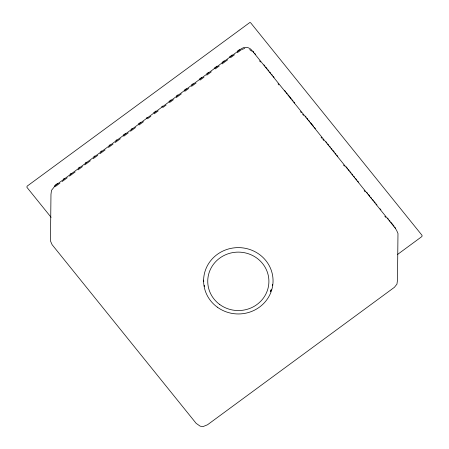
<?xml version="1.0" encoding="UTF-8"?>
<svg xmlns="http://www.w3.org/2000/svg" width="449" height="449" viewBox="0 0 449 449"><rect width="100%" height="100%" fill="white"/><g stroke="black" fill="none" stroke-linecap="round" stroke-linejoin="round"><path stroke-width="0.67" d="M54.222 186.453L55.39 184.999L57.646 183.338M63.298 179.185L64.426 178.348M70.078 174.195L71.206 173.365M78.553 167.96L79.681 167.129M85.332 162.976L86.466 162.145M93.807 156.74L94.941 155.91M100.587 151.756L101.721 150.926M109.062 145.521L110.196 144.69M115.842 140.537L116.976 139.706M123.189 135.132L125.451 133.471M131.097 129.318L132.231 128.487M138.444 123.913L140.705 122.251M146.352 118.098L147.485 117.268M153.698 112.693L155.96 111.032M161.606 106.879L162.74 106.048M168.953 101.474L171.215 99.813M176.3 96.075L177.995 94.829M184.208 90.255L186.47 88.593M191.555 84.855L193.25 83.609M199.463 79.035L201.724 77.374M206.809 73.636L208.504 72.39M214.156 68.231L216.979 66.155M222.064 62.417L224.326 60.755M229.411 57.012L232.234 54.935M237.319 51.197L239.581 49.536M55.373 186.52L59.891 183.192M62.153 181.531L67.238 177.793M69.5 176.131L75.146 171.973M77.974 169.896L82.493 166.573M84.754 164.912L90.401 160.753M93.229 158.677L97.747 155.354M100.009 153.693L105.094 149.949M108.484 147.457L113.002 144.135M115.264 142.473L120.349 138.73M123.739 136.238L128.257 132.915M130.519 131.254L135.604 127.51M138.994 125.018L143.512 121.696M147.468 118.783L150.858 116.291M154.248 113.799L158.205 110.892M162.723 107.564L166.113 105.072M169.503 102.58L173.46 99.672M176.283 97.59L181.368 93.852M184.758 91.36L188.715 88.453M191.538 86.371L196.056 83.048M200.013 80.141L203.969 77.234M206.793 75.151L211.311 71.829M215.267 68.921L219.224 66.014M222.047 63.932L227.699 59.779M230.522 57.702L234.479 54.789M237.302 52.713L241.259 49.805M397.657 254.375L421.925 236.522L422.082 235.388L250.654 22.787L249.919 22.45L27.075 186.195L26.918 187.334L51.096 217.316M241.865 49.513L244.795 48.391M249.622 49.586L251.659 51.102M252.989 51.22L253.87 52.309M254.751 53.397L255.627 54.486M263.978 64.847L264.859 65.936M265.741 67.024L267.054 68.663M267.935 69.752L268.816 70.841M269.692 71.93L270.573 73.024M271.454 74.113L272.33 75.202M273.211 76.291L274.086 77.38M284.638 90.462L285.519 91.557M286.395 92.646L287.276 93.734M288.157 94.823L291.233 98.64M292.108 99.734L292.989 100.823M293.871 101.912L294.746 103.001M305.298 116.083L306.173 117.178M307.054 118.267L307.935 119.355M308.811 120.444L309.692 121.539M310.573 122.628L313.649 126.444M314.524 127.533L315.406 128.622M325.957 141.704L326.833 142.793M327.714 143.888L328.589 144.976M329.471 146.065L330.352 147.154M331.227 148.249L332.108 149.337M332.99 150.426L334.309 152.059M335.184 153.154L336.065 154.243M336.941 155.332L337.822 156.42M346.173 166.781L347.492 168.414M348.373 169.503L349.249 170.598M350.13 171.686L351.011 172.775M351.887 173.864L352.768 174.958M353.644 176.047L354.525 177.136M355.406 178.225L356.725 179.864M357.6 180.953L358.482 182.041M366.833 192.402L367.709 193.491M368.59 194.58L369.909 196.219M370.79 197.307L371.665 198.396M372.547 199.485L373.428 200.58M374.303 201.668L375.184 202.757M376.06 203.846L376.941 204.94M380.017 208.751L380.898 209.846M387.493 218.018L388.368 219.112M389.249 220.201L390.125 221.29M391.006 222.378L394.082 226.195M259.567 60.912L260.448 62.001M278.026 83.806L278.908 84.895M300.448 111.61L301.324 112.699M302.643 114.332L303.524 115.421M321.102 137.226L321.984 138.32M322.865 139.409L323.74 140.498M343.519 165.03L344.4 166.119M364.178 190.651L365.059 191.74M384.838 216.266L385.719 217.361M396.366 229.781L397.977 233.474L397.488 280.154L396.95 284.138L394.407 287.309L207.517 424.765L203.133 426.55L200.198 426.185L196.157 423.351L52.095 244.683L50.479 240.99L50.973 194.31L51.512 190.331L55.384 185.499L241.27 48.789A7.414 7.083 0.6 0 1 251.67 50.08L394.957 227.789A7.414 7.083 0.6 0 1 395.928 229.388M394.963 227.289L395.457 228.412M272.599 284.34A34.725 33.17 0.6 0 1 272.358 285.564M271.151 289.745A34.725 33.17 0.6 0 1 270.461 291.485M203.734 281.349A34.725 33.17 0.6 0 1 203.655 280.109M271.151 289.97A34.725 33.17 0.6 0 1 270.461 291.704M204.514 286.473A34.725 33.17 0.6 0 1 204.244 285.261M203.728 281.574A34.725 33.17 0.6 0 1 203.655 280.333M219.763 304.534A30.577 29.213 0.6 0 0 268.654 285.109A30.577 29.213 0.6 0 0 226.56 254.358A30.577 29.213 0.6 0 0 219.763 304.534M217.254 307.133A34.725 33.17 0.6 0 0 272.768 285.081A34.725 33.17 0.6 0 0 224.971 250.16A34.725 33.17 0.6 0 0 217.254 307.133"/></g></svg>
